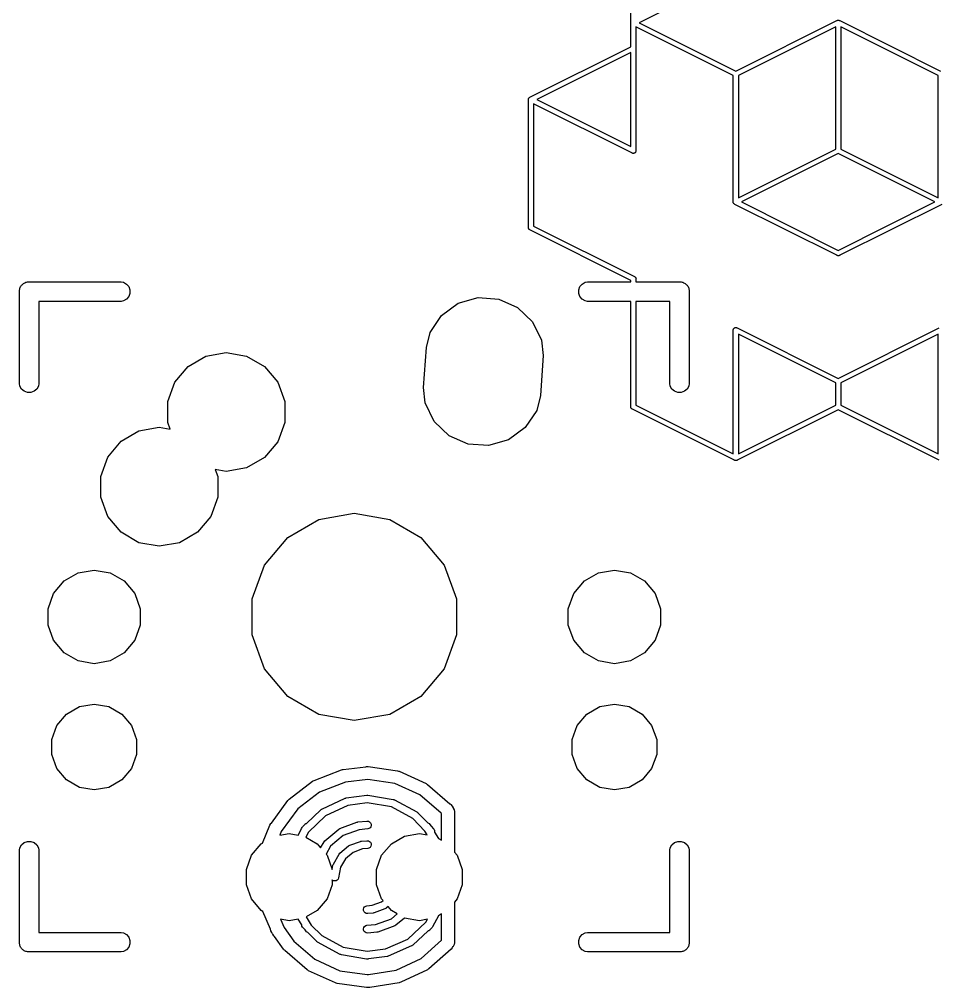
# Model space of a CAD drawing. Extents: x 242.4 to 312.6, y -174.9 to -102.
# Drawn here: x 280.48 to 298.43, y -155.83 to -136.92 of the extents above; entities that cross this region are included whole.
import ezdxf

# ---------------------------------------------------------------- set-up
doc = ezdxf.new("R2010")
doc.units = 0
doc.header["$MEASUREMENT"] = 0
doc.layers.add('BLACK', color=7, linetype='CONTINUOUS')

msp = doc.modelspace()

# ---------------------------------------------------------------- linework, layer by layer
at = {"layer": 'BLACK', "linetype": 'CONTINUOUS'}
for p, q in [((292.42, -136.984), (292.42, -136.081)), ((294.491, -136.035), (292.582, -136.99)), ((292.419, -136.987), (292.42, -136.984)), ((292.42, -136.99), (292.419, -136.987)), ((292.419, -136.993), (292.42, -136.99)), ((292.42, -136.996), (292.419, -136.993)), ((292.42, -137.459), (292.42, -136.996)), ((292.582, -136.99), (294.47, -137.934)), ((294.47, -137.934), (296.441, -136.949)), ((296.441, -136.949), (296.442, -136.948)), ((296.442, -136.948), (296.443, -136.947)), ((296.443, -136.947), (296.445, -136.946)), ((296.445, -136.946), (296.45, -136.944)), ((296.45, -136.944), (296.452, -136.943)), ((296.452, -136.943), (296.453, -136.943)), ((296.453, -136.943), (296.458, -136.941)), ((296.458, -136.941), (296.46, -136.941)), ((296.46, -136.941), (296.461, -136.94)), ((296.461, -136.94), (296.463, -136.94)), ((296.463, -136.94), (296.464, -136.94)), ((296.464, -136.94), (296.47, -136.94)), ((296.47, -136.94), (296.476, -136.94)), ((296.476, -136.94), (296.477, -136.94)), ((296.477, -136.94), (296.479, -136.94)), ((296.479, -136.94), (296.48, -136.941)), ((296.48, -136.941), (296.482, -136.941)), ((296.482, -136.941), (296.487, -136.943)), ((296.487, -136.943), (296.488, -136.943)), ((296.488, -136.943), (296.49, -136.944)), ((296.49, -136.944), (296.495, -136.946)), ((296.495, -136.946), (296.497, -136.947)), ((296.497, -136.947), (296.498, -136.948)), ((296.498, -136.948), (296.499, -136.949)), ((296.499, -136.949), (298.47, -137.934)), ((294.42, -138.021), (292.52, -137.071)), ((292.52, -137.071), (292.52, -137.487)), ((296.42, -137.071), (294.52, -138.021)), ((296.42, -139.459), (296.42, -137.071)), ((298.42, -138.021), (296.52, -137.071)), ((296.52, -137.071), (296.52, -139.459)), ((290.45, -138.444), (292.42, -137.459)), ((292.42, -137.571), (290.582, -138.49)), ((292.42, -139.409), (292.42, -137.571)), ((292.52, -137.487), (292.521, -137.493)), ((292.521, -137.493), (292.52, -137.496)), ((292.52, -137.496), (292.52, -139.484)), ((294.42, -140.484), (294.42, -138.021)), ((294.52, -138.021), (294.52, -140.409)), ((298.42, -140.409), (298.42, -138.021)), ((290.419, -138.487), (290.421, -138.481)), ((290.42, -138.49), (290.419, -138.487)), ((290.419, -138.493), (290.42, -138.49)), ((290.42, -138.496), (290.419, -138.493)), ((290.42, -140.987), (290.42, -138.496)), ((290.421, -138.476), (290.422, -138.474)), ((290.421, -138.481), (290.421, -138.476)), ((290.422, -138.473), (290.423, -138.471)), ((290.422, -138.474), (290.422, -138.473)), ((290.423, -138.47), (290.427, -138.465)), ((290.423, -138.471), (290.423, -138.47)), ((290.427, -138.465), (290.429, -138.46)), ((290.429, -138.46), (290.43, -138.459)), ((290.43, -138.459), (290.431, -138.457)), ((290.431, -138.457), (290.432, -138.456)), ((290.432, -138.456), (290.433, -138.455)), ((290.433, -138.455), (290.438, -138.452)), ((290.438, -138.452), (290.442, -138.448)), ((290.442, -138.448), (290.443, -138.447)), ((290.443, -138.447), (290.445, -138.446)), ((290.445, -138.446), (290.45, -138.444)), ((290.582, -138.49), (292.42, -139.409)), ((292.442, -139.532), (290.52, -138.571)), ((290.52, -138.571), (290.52, -140.959)), ((292.518, -139.507), (292.514, -139.514)), ((292.519, -139.504), (292.518, -139.506)), ((292.518, -139.506), (292.518, -139.507)), ((292.52, -139.494), (292.519, -139.497)), ((292.519, -139.497), (292.519, -139.504)), ((292.52, -139.484), (292.521, -139.487)), ((292.521, -139.487), (292.52, -139.493)), ((292.52, -139.493), (292.52, -139.494)), ((294.52, -140.409), (296.42, -139.459)), ((296.52, -139.459), (298.42, -140.409)), ((292.445, -139.534), (292.442, -139.532)), ((292.45, -139.536), (292.445, -139.534)), ((292.452, -139.537), (292.45, -139.536)), ((292.454, -139.537), (292.452, -139.537)), ((292.461, -139.54), (292.454, -139.537)), ((292.463, -139.54), (292.461, -139.54)), ((292.464, -139.54), (292.463, -139.54)), ((292.471, -139.54), (292.464, -139.54)), ((292.479, -139.54), (292.471, -139.54)), ((292.48, -139.539), (292.479, -139.54)), ((292.482, -139.539), (292.48, -139.539)), ((292.489, -139.536), (292.482, -139.539)), ((292.495, -139.534), (292.489, -139.536)), ((292.497, -139.533), (292.495, -139.534)), ((292.498, -139.532), (292.497, -139.533)), ((292.503, -139.527), (292.498, -139.532)), ((292.509, -139.523), (292.503, -139.527)), ((292.51, -139.521), (292.509, -139.523)), ((292.511, -139.52), (292.51, -139.521)), ((292.514, -139.514), (292.511, -139.52)), ((296.47, -139.546), (294.582, -140.49)), ((298.358, -140.49), (296.47, -139.546)), ((294.419, -140.487), (294.42, -140.484)), ((294.42, -140.49), (294.419, -140.487)), ((294.419, -140.493), (294.42, -140.49)), ((294.421, -140.499), (294.419, -140.493)), ((294.421, -140.504), (294.421, -140.499)), ((294.422, -140.506), (294.421, -140.504)), ((294.422, -140.507), (294.422, -140.506)), ((294.423, -140.509), (294.422, -140.507)), ((294.423, -140.51), (294.423, -140.509)), ((294.427, -140.515), (294.423, -140.51)), ((294.429, -140.52), (294.427, -140.515)), ((294.43, -140.521), (294.429, -140.52)), ((294.431, -140.523), (294.43, -140.521)), ((294.432, -140.524), (294.431, -140.523)), ((294.433, -140.525), (294.432, -140.524)), ((294.438, -140.528), (294.433, -140.525)), ((294.442, -140.532), (294.438, -140.528)), ((294.443, -140.533), (294.442, -140.532)), ((294.445, -140.534), (294.443, -140.533)), ((294.45, -140.536), (294.445, -140.534)), ((296.441, -141.531), (294.45, -140.536)), ((294.582, -140.49), (296.47, -141.434)), ((296.47, -141.434), (298.358, -140.49)), ((298.49, -140.536), (296.499, -141.531)), ((290.419, -140.993), (290.42, -140.987)), ((290.421, -141), (290.419, -140.993)), ((290.422, -141.007), (290.421, -141)), ((290.423, -141.009), (290.422, -141.007)), ((290.423, -141.01), (290.423, -141.009)), ((290.427, -141.016), (290.423, -141.01)), ((290.431, -141.023), (290.427, -141.016)), ((290.52, -140.959), (292.49, -141.944)), ((290.432, -141.024), (290.431, -141.023)), ((290.433, -141.025), (290.432, -141.024)), ((290.439, -141.029), (290.433, -141.025)), ((290.445, -141.034), (290.439, -141.029)), ((290.45, -141.036), (290.445, -141.034)), ((292.42, -142.021), (290.45, -141.036)), ((296.442, -141.532), (296.441, -141.531)), ((296.449, -141.535), (296.442, -141.532)), ((296.452, -141.537), (296.449, -141.535)), ((296.453, -141.537), (296.452, -141.537)), ((296.458, -141.539), (296.453, -141.537)), ((296.461, -141.54), (296.458, -141.539)), ((296.464, -141.54), (296.461, -141.54)), ((296.47, -141.54), (296.464, -141.54)), ((296.476, -141.54), (296.47, -141.54)), ((296.479, -141.54), (296.476, -141.54)), ((296.482, -141.539), (296.479, -141.54)), ((296.487, -141.537), (296.482, -141.539)), ((296.488, -141.537), (296.487, -141.537)), ((296.491, -141.535), (296.488, -141.537)), ((296.498, -141.532), (296.491, -141.535)), ((296.499, -141.531), (296.498, -141.532)), ((292.49, -141.944), (292.495, -141.946)), ((292.495, -141.946), (292.501, -141.951)), ((292.501, -141.951), (292.507, -141.955)), ((292.507, -141.955), (292.508, -141.956)), ((292.508, -141.956), (292.509, -141.957)), ((292.509, -141.957), (292.513, -141.964)), ((292.513, -141.964), (292.517, -141.97)), ((280.497, -142.159), (280.502, -142.143)), ((280.502, -142.143), (280.513, -142.13)), ((280.513, -142.13), (280.522, -142.116)), ((280.522, -142.116), (280.535, -142.105)), ((280.535, -142.105), (280.546, -142.092)), ((280.546, -142.092), (280.56, -142.083)), ((280.56, -142.083), (280.573, -142.072)), ((280.573, -142.072), (280.589, -142.067)), ((280.589, -142.067), (280.604, -142.058)), ((280.604, -142.058), (280.621, -142.055)), ((280.621, -142.055), (280.636, -142.05)), ((280.636, -142.05), (280.653, -142.05)), ((280.653, -142.05), (280.653, -142.049)), ((280.653, -142.049), (282.465, -142.049)), ((282.465, -142.049), (282.514, -142.058)), ((282.514, -142.058), (282.572, -142.092)), ((282.572, -142.092), (282.616, -142.143)), ((282.616, -142.143), (282.638, -142.206)), ((291.402, -142.206), (291.424, -142.143)), ((291.424, -142.143), (291.468, -142.092)), ((291.468, -142.092), (291.526, -142.058)), ((291.526, -142.058), (291.575, -142.049)), ((291.575, -142.049), (292.42, -142.049)), ((292.42, -142.049), (292.42, -142.021)), ((292.517, -141.97), (292.517, -141.971)), ((292.517, -141.971), (292.518, -141.973)), ((292.518, -141.973), (292.519, -141.98)), ((292.519, -141.98), (292.521, -141.987)), ((292.521, -141.987), (292.52, -141.993)), ((292.52, -141.993), (292.52, -142.049)), ((292.52, -142.049), (293.387, -142.049)), ((293.387, -142.049), (293.387, -142.05)), ((293.387, -142.05), (293.404, -142.05)), ((293.404, -142.05), (293.419, -142.055)), ((293.419, -142.055), (293.436, -142.058)), ((293.436, -142.058), (293.451, -142.067)), ((293.451, -142.067), (293.467, -142.072)), ((293.467, -142.072), (293.48, -142.083)), ((293.48, -142.083), (293.494, -142.092)), ((293.494, -142.092), (293.505, -142.105)), ((293.505, -142.105), (293.518, -142.116)), ((293.518, -142.116), (293.527, -142.13)), ((293.527, -142.13), (293.538, -142.143)), ((293.538, -142.143), (293.543, -142.159)), ((280.479, -144.035), (280.48, -142.223)), ((280.48, -142.206), (280.485, -142.191)), ((280.48, -142.223), (280.48, -142.206)), ((280.485, -142.191), (280.488, -142.174)), ((280.488, -142.174), (280.497, -142.159)), ((282.616, -142.337), (282.572, -142.388)), ((282.638, -142.274), (282.616, -142.337)), ((282.638, -142.206), (282.638, -142.274)), ((291.402, -142.274), (291.402, -142.206)), ((291.424, -142.337), (291.402, -142.274)), ((291.468, -142.388), (291.424, -142.337)), ((293.543, -142.159), (293.552, -142.174)), ((293.552, -142.174), (293.555, -142.191)), ((293.555, -142.191), (293.56, -142.206)), ((293.56, -142.206), (293.56, -142.223)), ((293.56, -142.223), (293.56, -142.223)), ((293.56, -142.223), (293.56, -144.035)), ((282.465, -142.43), (280.861, -142.43)), ((280.861, -142.43), (280.861, -144.035)), ((282.514, -142.422), (282.465, -142.43)), ((282.572, -142.388), (282.514, -142.422)), ((288.724, -142.705), (289.05, -142.467)), ((289.05, -142.467), (289.438, -142.356)), ((289.438, -142.356), (289.84, -142.384)), ((289.84, -142.384), (290.208, -142.547)), ((291.526, -142.422), (291.468, -142.388)), ((291.575, -142.43), (291.526, -142.422)), ((292.42, -142.43), (291.575, -142.43)), ((292.42, -144.487), (292.42, -142.43)), ((293.179, -142.43), (292.52, -142.43)), ((292.52, -142.43), (292.52, -144.459)), ((293.18, -144.035), (293.179, -142.43)), ((288.499, -143.039), (288.724, -142.705)), ((290.208, -142.547), (290.498, -142.827)), ((290.498, -142.827), (290.675, -143.189)), ((288.427, -143.332), (288.499, -143.039)), ((294.419, -142.993), (294.42, -142.987)), ((294.42, -142.996), (294.419, -142.993)), ((294.42, -142.986), (294.421, -142.983)), ((294.42, -142.987), (294.42, -142.986)), ((294.42, -145.409), (294.42, -142.996)), ((294.421, -142.976), (294.422, -142.974)), ((294.421, -142.983), (294.421, -142.976)), ((294.422, -142.973), (294.426, -142.966)), ((294.422, -142.974), (294.422, -142.973)), ((294.426, -142.966), (294.429, -142.96)), ((294.429, -142.96), (294.43, -142.959)), ((294.43, -142.959), (294.431, -142.957)), ((294.431, -142.957), (294.437, -142.953)), ((294.437, -142.953), (294.442, -142.948)), ((294.442, -142.948), (294.443, -142.947)), ((294.443, -142.947), (294.445, -142.946)), ((294.445, -142.946), (294.451, -142.944)), ((294.451, -142.944), (294.458, -142.941)), ((294.458, -142.941), (294.46, -142.941)), ((294.46, -142.941), (294.461, -142.94)), ((294.461, -142.94), (294.469, -142.94)), ((294.469, -142.94), (294.476, -142.94)), ((294.476, -142.94), (294.477, -142.94)), ((294.477, -142.94), (294.479, -142.94)), ((294.479, -142.94), (294.486, -142.943)), ((294.486, -142.943), (294.488, -142.943)), ((294.488, -142.943), (294.49, -142.944)), ((294.49, -142.944), (294.495, -142.946)), ((294.495, -142.946), (294.498, -142.948)), ((294.498, -142.948), (296.47, -143.934)), ((296.42, -144.021), (294.52, -143.071)), ((294.52, -143.071), (294.52, -145.409)), ((296.47, -143.934), (298.442, -142.948)), ((298.42, -143.071), (296.52, -144.021)), ((298.42, -145.409), (298.42, -143.071)), ((290.675, -143.189), (290.707, -143.489)), ((284.123, -143.499), (284.52, -143.429)), ((284.52, -143.429), (284.917, -143.499)), ((288.373, -144.111), (288.427, -143.332)), ((283.774, -143.701), (284.123, -143.499)), ((284.917, -143.499), (285.266, -143.701)), ((290.707, -143.489), (290.653, -144.268)), ((283.515, -144.01), (283.774, -143.701)), ((285.266, -143.701), (285.525, -144.01)), ((280.488, -144.084), (280.479, -144.035)), ((280.861, -144.035), (280.852, -144.084)), ((283.377, -144.388), (283.515, -144.01)), ((285.525, -144.01), (285.663, -144.388)), ((293.188, -144.084), (293.18, -144.035)), ((293.56, -144.035), (293.552, -144.084)), ((296.42, -144.459), (296.42, -144.021)), ((296.52, -144.021), (296.52, -144.459)), ((280.522, -144.142), (280.488, -144.084)), ((280.573, -144.186), (280.522, -144.142)), ((280.636, -144.208), (280.573, -144.186)), ((280.704, -144.208), (280.636, -144.208)), ((280.767, -144.186), (280.704, -144.208)), ((280.818, -144.142), (280.767, -144.186)), ((280.852, -144.084), (280.818, -144.142)), ((288.405, -144.411), (288.373, -144.111)), ((293.222, -144.142), (293.188, -144.084)), ((293.273, -144.186), (293.222, -144.142)), ((293.336, -144.208), (293.273, -144.186)), ((293.404, -144.208), (293.336, -144.208)), ((293.467, -144.186), (293.404, -144.208)), ((293.518, -144.142), (293.467, -144.186)), ((293.552, -144.084), (293.518, -144.142)), ((283.377, -144.792), (283.377, -144.388)), ((285.663, -144.388), (285.663, -144.792)), ((288.582, -144.773), (288.405, -144.411)), ((290.653, -144.268), (290.581, -144.561)), ((290.581, -144.561), (290.356, -144.895)), ((292.419, -144.493), (292.42, -144.487)), ((292.421, -144.5), (292.419, -144.493)), ((292.422, -144.507), (292.421, -144.5)), ((292.423, -144.509), (292.422, -144.507)), ((292.423, -144.51), (292.423, -144.509)), ((292.427, -144.516), (292.423, -144.51)), ((292.431, -144.523), (292.427, -144.516)), ((292.432, -144.524), (292.431, -144.523)), ((292.433, -144.525), (292.432, -144.524)), ((292.439, -144.529), (292.433, -144.525)), ((292.445, -144.534), (292.439, -144.529)), ((292.45, -144.536), (292.445, -144.534)), ((294.441, -145.531), (292.45, -144.536)), ((292.52, -144.459), (294.42, -145.409)), ((296.47, -144.546), (294.499, -145.531)), ((294.52, -145.409), (296.42, -144.459)), ((298.441, -145.531), (296.47, -144.546)), ((296.52, -144.459), (298.42, -145.409)), ((283.426, -144.928), (283.377, -144.792)), ((285.663, -144.792), (285.525, -145.17)), ((288.872, -145.053), (288.582, -144.773)), ((282.464, -145.161), (282.813, -144.959)), ((282.813, -144.959), (283.21, -144.889)), ((283.21, -144.889), (283.426, -144.928)), ((290.356, -144.895), (290.03, -145.133)), ((282.205, -145.47), (282.464, -145.161)), ((285.525, -145.17), (285.266, -145.479)), ((289.24, -145.216), (288.872, -145.053)), ((290.03, -145.133), (289.642, -145.244)), ((289.642, -145.244), (289.24, -145.216)), ((282.067, -145.848), (282.205, -145.47)), ((285.266, -145.479), (284.917, -145.681)), ((294.442, -145.532), (294.441, -145.531)), ((294.443, -145.533), (294.442, -145.532)), ((294.445, -145.534), (294.443, -145.533)), ((294.45, -145.536), (294.445, -145.534)), ((294.452, -145.537), (294.45, -145.536)), ((294.453, -145.537), (294.452, -145.537)), ((294.458, -145.539), (294.453, -145.537)), ((294.46, -145.539), (294.458, -145.539)), ((294.461, -145.54), (294.46, -145.539)), ((294.463, -145.54), (294.461, -145.54)), ((294.464, -145.54), (294.463, -145.54)), ((294.47, -145.54), (294.464, -145.54)), ((294.476, -145.54), (294.47, -145.54)), ((294.477, -145.54), (294.476, -145.54)), ((294.479, -145.54), (294.477, -145.54)), ((294.48, -145.539), (294.479, -145.54)), ((294.482, -145.539), (294.48, -145.539)), ((294.487, -145.537), (294.482, -145.539)), ((294.488, -145.537), (294.487, -145.537)), ((294.49, -145.536), (294.488, -145.537)), ((294.495, -145.534), (294.49, -145.536)), ((294.497, -145.533), (294.495, -145.534)), ((294.498, -145.532), (294.497, -145.533)), ((294.499, -145.531), (294.498, -145.532)), ((284.52, -145.751), (284.303, -145.712)), ((284.303, -145.712), (284.353, -145.848)), ((284.917, -145.681), (284.52, -145.751)), ((282.067, -146.252), (282.067, -145.848)), ((284.353, -145.848), (284.353, -146.252)), ((282.205, -146.63), (282.067, -146.252)), ((284.353, -146.252), (284.215, -146.63)), ((282.464, -146.939), (282.205, -146.63)), ((284.215, -146.63), (283.956, -146.939)), ((285.719, -147.039), (286.328, -146.687)), ((286.328, -146.687), (287.02, -146.565)), ((287.02, -146.565), (287.712, -146.687)), ((287.712, -146.687), (288.321, -147.039)), ((282.813, -147.141), (282.464, -146.939)), ((283.956, -146.939), (283.607, -147.141)), ((285.267, -147.578), (285.719, -147.039)), ((288.321, -147.039), (288.773, -147.578)), ((283.21, -147.211), (282.813, -147.141)), ((283.607, -147.141), (283.21, -147.211)), ((285.026, -148.238), (285.267, -147.578)), ((288.773, -147.578), (289.014, -148.238)), ((281.352, -147.889), (281.627, -147.73)), ((281.627, -147.73), (281.94, -147.675)), ((281.94, -147.675), (282.253, -147.73)), ((282.253, -147.73), (282.528, -147.889)), ((291.512, -147.889), (291.787, -147.73)), ((291.787, -147.73), (292.1, -147.675)), ((292.1, -147.675), (292.413, -147.73)), ((292.413, -147.73), (292.688, -147.889)), ((281.148, -148.133), (281.352, -147.889)), ((282.528, -147.889), (282.732, -148.133)), ((291.308, -148.133), (291.512, -147.889)), ((292.688, -147.889), (292.892, -148.133)), ((281.039, -148.431), (281.148, -148.133)), ((282.732, -148.133), (282.841, -148.431)), ((291.199, -148.431), (291.308, -148.133)), ((292.892, -148.133), (293.001, -148.431)), ((285.026, -148.942), (285.026, -148.238)), ((289.014, -148.238), (289.014, -148.942)), ((281.039, -148.749), (281.039, -148.431)), ((282.841, -148.431), (282.841, -148.749)), ((291.199, -148.749), (291.199, -148.431)), ((293.001, -148.431), (293.001, -148.749)), ((281.148, -149.047), (281.039, -148.749)), ((282.841, -148.749), (282.732, -149.047)), ((291.308, -149.047), (291.199, -148.749)), ((293.001, -148.749), (292.892, -149.047)), ((285.267, -149.602), (285.026, -148.942)), ((289.014, -148.942), (288.773, -149.602)), ((281.352, -149.291), (281.148, -149.047)), ((282.732, -149.047), (282.528, -149.291)), ((291.512, -149.291), (291.308, -149.047)), ((292.892, -149.047), (292.688, -149.291)), ((281.627, -149.45), (281.352, -149.291)), ((282.528, -149.291), (282.253, -149.45)), ((291.787, -149.45), (291.512, -149.291)), ((292.688, -149.291), (292.413, -149.45)), ((281.94, -149.505), (281.627, -149.45)), ((282.253, -149.45), (281.94, -149.505)), ((292.1, -149.505), (291.787, -149.45)), ((292.413, -149.45), (292.1, -149.505)), ((285.719, -150.141), (285.267, -149.602)), ((288.773, -149.602), (288.321, -150.141)), ((286.328, -150.493), (285.719, -150.141)), ((288.321, -150.141), (287.712, -150.493)), ((281.401, -150.488), (281.653, -150.342)), ((281.653, -150.342), (281.94, -150.292)), ((281.94, -150.292), (282.227, -150.342)), ((282.227, -150.342), (282.479, -150.488)), ((291.561, -150.488), (291.813, -150.342)), ((291.813, -150.342), (292.1, -150.292)), ((292.1, -150.292), (292.387, -150.342)), ((292.387, -150.342), (292.639, -150.488)), ((281.214, -150.711), (281.401, -150.488)), ((282.479, -150.488), (282.666, -150.711)), ((287.02, -150.615), (286.328, -150.493)), ((287.712, -150.493), (287.02, -150.615)), ((291.374, -150.711), (291.561, -150.488)), ((292.639, -150.488), (292.826, -150.711)), ((281.114, -150.984), (281.214, -150.711)), ((282.666, -150.711), (282.765, -150.984)), ((291.274, -150.984), (291.374, -150.711)), ((292.826, -150.711), (292.925, -150.984)), ((281.114, -151.276), (281.114, -150.984)), ((282.765, -150.984), (282.765, -151.276)), ((291.274, -151.276), (291.274, -150.984)), ((292.925, -150.984), (292.925, -151.276)), ((281.214, -151.549), (281.114, -151.276)), ((282.765, -151.276), (282.666, -151.549)), ((291.374, -151.549), (291.274, -151.276)), ((292.925, -151.276), (292.826, -151.549)), ((281.401, -151.772), (281.214, -151.549)), ((282.666, -151.549), (282.479, -151.772)), ((286.234, -151.782), (286.771, -151.574)), ((286.771, -151.574), (286.772, -151.574)), ((286.772, -151.574), (286.787, -151.571)), ((286.787, -151.571), (286.802, -151.567)), ((286.802, -151.567), (287.243, -151.516)), ((287.243, -151.516), (287.256, -151.512)), ((287.256, -151.512), (287.292, -151.512)), ((287.292, -151.512), (287.862, -151.594)), ((287.862, -151.594), (287.864, -151.594)), ((287.864, -151.594), (287.88, -151.599)), ((287.88, -151.599), (287.897, -151.604)), ((287.897, -151.604), (288.421, -151.843)), ((291.561, -151.772), (291.374, -151.549)), ((292.826, -151.549), (292.639, -151.772)), ((281.653, -151.918), (281.401, -151.772)), ((282.479, -151.772), (282.227, -151.918)), ((286.204, -151.799), (286.219, -151.791)), ((286.219, -151.791), (286.234, -151.782)), ((287.282, -151.767), (286.847, -151.817)), ((287.808, -151.843), (287.282, -151.767)), ((291.813, -151.918), (291.561, -151.772)), ((292.639, -151.772), (292.387, -151.918)), ((281.94, -151.968), (281.653, -151.918)), ((282.227, -151.918), (281.94, -151.968)), ((285.746, -152.15), (286.203, -151.8)), ((286.203, -151.8), (286.204, -151.799)), ((286.847, -151.817), (286.343, -152.012)), ((288.3, -152.066), (287.808, -151.843)), ((288.421, -151.843), (288.423, -151.843)), ((288.423, -151.843), (288.437, -151.853)), ((288.437, -151.853), (288.452, -151.862)), ((288.452, -151.862), (288.888, -152.238)), ((292.1, -151.968), (291.813, -151.918)), ((292.387, -151.918), (292.1, -151.968)), ((285.722, -152.174), (285.734, -152.162)), ((285.734, -152.162), (285.746, -152.15)), ((286.343, -152.012), (285.915, -152.34)), ((286.385, -152.341), (286.839, -152.131)), ((286.839, -152.131), (286.852, -152.127)), ((286.852, -152.127), (286.856, -152.126)), ((286.856, -152.126), (286.861, -152.125)), ((286.861, -152.125), (287.263, -152.07)), ((287.263, -152.07), (287.276, -152.07)), ((287.276, -152.07), (287.281, -152.071)), ((287.281, -152.071), (287.287, -152.071)), ((287.287, -152.071), (287.78, -152.153)), ((287.78, -152.153), (287.793, -152.156)), ((287.793, -152.156), (287.798, -152.159)), ((287.798, -152.159), (287.804, -152.161)), ((287.804, -152.161), (288.244, -152.399)), ((288.715, -152.424), (288.3, -152.066)), ((285.4, -152.614), (285.721, -152.176)), ((285.915, -152.34), (285.591, -152.783)), ((285.721, -152.176), (285.722, -152.174)), ((286.085, -152.622), (286.364, -152.355)), ((286.364, -152.355), (286.374, -152.347)), ((286.364, -152.355), (286.364, -152.355)), ((286.364, -152.355), (286.364, -152.355)), ((286.374, -152.347), (286.38, -152.344)), ((286.38, -152.344), (286.385, -152.341)), ((286.893, -152.274), (286.46, -152.474)), ((287.272, -152.223), (286.893, -152.274)), ((287.743, -152.301), (287.272, -152.223)), ((288.161, -152.527), (287.743, -152.301)), ((288.888, -152.238), (288.889, -152.239)), ((288.889, -152.239), (288.895, -152.246)), ((288.895, -152.246), (288.902, -152.252)), ((288.902, -152.252), (288.929, -152.284)), ((288.929, -152.284), (288.93, -152.285)), ((288.93, -152.285), (288.949, -152.316)), ((288.949, -152.316), (288.952, -152.324)), ((288.952, -152.324), (288.97, -152.356)), ((288.97, -152.356), (288.976, -152.389)), ((286.46, -152.474), (286.125, -152.794)), ((288.396, -152.771), (288.161, -152.527)), ((288.244, -152.399), (288.255, -152.406)), ((288.255, -152.406), (288.259, -152.41)), ((288.259, -152.41), (288.263, -152.413)), ((288.263, -152.413), (288.449, -152.607)), ((288.722, -152.432), (288.715, -152.424)), ((288.722, -152.951), (288.722, -152.432)), ((288.976, -152.389), (288.976, -153.183)), ((285.225, -153.005), (285.367, -152.658)), ((285.367, -152.658), (285.368, -152.657)), ((285.368, -152.657), (285.387, -152.626)), ((285.387, -152.626), (285.4, -152.614)), ((285.981, -152.741), (285.987, -152.721)), ((285.987, -152.721), (286.002, -152.7)), ((286.002, -152.7), (286.003, -152.7)), ((286.003, -152.7), (286.01, -152.689)), ((286.003, -152.7), (286.003, -152.7)), ((286.01, -152.688), (286.044, -152.647)), ((286.01, -152.689), (286.01, -152.688)), ((286.01, -152.689), (286.01, -152.689)), ((286.044, -152.647), (286.053, -152.637)), ((286.053, -152.637), (286.074, -152.624)), ((286.074, -152.624), (286.085, -152.622)), ((286.447, -152.959), (286.717, -152.732)), ((286.717, -152.732), (286.74, -152.719)), ((286.717, -152.732), (286.717, -152.732)), ((286.74, -152.719), (287.072, -152.598)), ((287.072, -152.598), (287.081, -152.596)), ((287.081, -152.596), (287.091, -152.594)), ((287.091, -152.594), (287.267, -152.578)), ((287.281, -152.73), (287.114, -152.744)), ((287.267, -152.578), (287.294, -152.58)), ((287.306, -152.723), (287.281, -152.73)), ((287.294, -152.58), (287.318, -152.592)), ((287.328, -152.708), (287.306, -152.723)), ((287.318, -152.592), (287.336, -152.61)), ((287.343, -152.686), (287.328, -152.708)), ((287.336, -152.61), (287.348, -152.634)), ((287.35, -152.661), (287.343, -152.686)), ((287.348, -152.634), (287.35, -152.661)), ((288.449, -152.607), (288.457, -152.608)), ((288.457, -152.608), (288.479, -152.621)), ((288.479, -152.621), (288.495, -152.64)), ((288.495, -152.64), (288.518, -152.678)), ((288.518, -152.678), (288.568, -152.73)), ((288.568, -152.73), (288.576, -152.74)), ((288.576, -152.74), (288.587, -152.763)), ((285.591, -152.783), (285.563, -152.852)), ((285.563, -152.852), (285.75, -152.819)), ((285.75, -152.819), (285.922, -152.849)), ((285.922, -152.849), (285.981, -152.741)), ((286.125, -152.794), (286.074, -152.889)), ((286.074, -152.889), (286.297, -153.018)), ((286.805, -152.857), (286.555, -153.067)), ((287.114, -152.744), (286.805, -152.857)), ((287.743, -153.018), (287.999, -152.87)), ((287.999, -152.87), (288.29, -152.819)), ((288.29, -152.819), (288.441, -152.846)), ((288.441, -152.846), (288.396, -152.771)), ((288.587, -152.763), (288.589, -152.788)), ((288.589, -152.788), (288.588, -152.794)), ((288.588, -152.794), (288.662, -152.917)), ((288.662, -152.917), (288.722, -152.951)), ((280.48, -153.145), (280.488, -153.096)), ((280.488, -153.096), (280.522, -153.038)), ((280.522, -153.038), (280.573, -152.994)), ((280.573, -152.994), (280.636, -152.972)), ((280.636, -152.972), (280.704, -152.972)), ((280.704, -152.972), (280.767, -152.994)), ((280.767, -152.994), (280.818, -153.038)), ((280.818, -153.038), (280.852, -153.096)), ((280.852, -153.096), (280.861, -153.145)), ((285.013, -153.244), (285.203, -153.018)), ((285.203, -153.018), (285.225, -153.005)), ((286.297, -153.018), (286.362, -153.096)), ((286.362, -153.096), (286.43, -152.979)), ((286.43, -152.979), (286.447, -152.959)), ((286.43, -152.979), (286.43, -152.979)), ((286.555, -153.067), (286.467, -153.22)), ((286.739, -153.203), (286.908, -153.062)), ((286.908, -153.062), (286.93, -153.048)), ((286.908, -153.062), (286.908, -153.062)), ((286.93, -153.048), (287.138, -152.973)), ((287.138, -152.973), (287.147, -152.971)), ((287.147, -152.971), (287.157, -152.969)), ((287.157, -152.969), (287.267, -152.959)), ((287.281, -153.111), (287.18, -153.12)), ((287.267, -152.959), (287.294, -152.961)), ((287.306, -153.104), (287.281, -153.111)), ((287.294, -152.961), (287.318, -152.973)), ((287.328, -153.089), (287.306, -153.104)), ((287.318, -152.973), (287.336, -152.991)), ((287.343, -153.067), (287.328, -153.089)), ((287.336, -152.991), (287.348, -153.015)), ((287.35, -153.042), (287.343, -153.067)), ((287.348, -153.015), (287.35, -153.042)), ((287.553, -153.244), (287.743, -153.018)), ((293.179, -153.145), (293.188, -153.096)), ((293.188, -153.096), (293.222, -153.038)), ((293.222, -153.038), (293.273, -152.994)), ((293.273, -152.994), (293.336, -152.972)), ((293.336, -152.972), (293.404, -152.972)), ((293.404, -152.972), (293.467, -152.994)), ((293.467, -152.994), (293.518, -153.038)), ((293.518, -153.038), (293.552, -153.096)), ((293.552, -153.096), (293.56, -153.145)), ((280.479, -154.957), (280.48, -153.145)), ((280.861, -153.145), (280.861, -154.749)), ((284.912, -153.522), (285.013, -153.244)), ((286.467, -153.22), (286.487, -153.244)), ((286.487, -153.244), (286.588, -153.521)), ((286.611, -153.415), (286.722, -153.224)), ((286.722, -153.224), (286.739, -153.203)), ((286.739, -153.203), (286.739, -153.203)), ((286.995, -153.187), (286.847, -153.312)), ((287.18, -153.12), (286.995, -153.187)), ((287.452, -153.522), (287.553, -153.244)), ((288.976, -153.183), (289.027, -153.244)), ((289.027, -153.244), (289.128, -153.522)), ((293.18, -154.749), (293.179, -153.145)), ((293.56, -153.145), (293.56, -154.957)), ((286.588, -153.521), (286.602, -153.44)), ((286.602, -153.44), (286.607, -153.427)), ((286.602, -153.44), (286.602, -153.44)), ((286.607, -153.427), (286.611, -153.415)), ((286.611, -153.415), (286.611, -153.415)), ((286.75, -153.479), (286.714, -153.683)), ((286.847, -153.312), (286.75, -153.479)), ((284.912, -153.818), (284.912, -153.522)), ((286.714, -153.683), (286.705, -153.708)), ((287.452, -153.818), (287.452, -153.522)), ((289.128, -153.522), (289.128, -153.818)), ((285.013, -154.096), (284.912, -153.818)), ((286.588, -153.818), (286.487, -154.096)), ((286.59, -153.728), (286.588, -153.726)), ((286.588, -153.726), (286.588, -153.818)), ((286.613, -153.742), (286.59, -153.728)), ((286.639, -153.746), (286.613, -153.742)), ((286.665, -153.742), (286.639, -153.746)), ((286.688, -153.728), (286.665, -153.742)), ((286.705, -153.708), (286.688, -153.728)), ((287.553, -154.096), (287.452, -153.818)), ((289.128, -153.818), (289.027, -154.096)), ((285.203, -154.322), (285.013, -154.096)), ((286.487, -154.096), (286.297, -154.322)), ((287.205, -154.273), (287.22, -154.251)), ((287.22, -154.251), (287.242, -154.236)), ((287.242, -154.236), (287.267, -154.229)), ((287.267, -154.229), (287.368, -154.22)), ((287.368, -154.22), (287.553, -154.153)), ((287.581, -154.129), (287.553, -154.096)), ((287.553, -154.153), (287.581, -154.129)), ((287.679, -154.246), (287.64, -154.278)), ((287.743, -154.322), (287.679, -154.246)), ((289.027, -154.096), (288.976, -154.157)), ((288.976, -154.157), (288.976, -154.951)), ((285.235, -154.341), (285.203, -154.322)), ((285.384, -154.684), (285.235, -154.341)), ((286.297, -154.322), (286.079, -154.448)), ((287.198, -154.298), (287.205, -154.273)), ((287.2, -154.325), (287.198, -154.298)), ((287.212, -154.349), (287.2, -154.325)), ((287.23, -154.367), (287.212, -154.349)), ((287.254, -154.379), (287.23, -154.367)), ((287.281, -154.381), (287.254, -154.379)), ((287.391, -154.371), (287.281, -154.381)), ((287.401, -154.369), (287.391, -154.371)), ((287.41, -154.367), (287.401, -154.369)), ((287.618, -154.292), (287.41, -154.367)), ((287.634, -154.282), (287.618, -154.292)), ((287.618, -154.292), (287.618, -154.292)), ((287.64, -154.278), (287.634, -154.282)), ((287.64, -154.278), (287.64, -154.278)), ((287.857, -154.388), (287.743, -154.322)), ((287.743, -154.483), (287.857, -154.388)), ((288.663, -154.423), (288.545, -154.64)), ((288.722, -154.389), (288.663, -154.423)), ((288.722, -154.901), (288.722, -154.389)), ((285.75, -154.521), (285.577, -154.491)), ((285.577, -154.491), (285.647, -154.653)), ((285.926, -154.49), (285.75, -154.521)), ((285.996, -154.601), (285.926, -154.49)), ((285.995, -154.603), (285.996, -154.601)), ((285.998, -154.627), (285.995, -154.603)), ((286.009, -154.65), (285.998, -154.627)), ((286.079, -154.448), (286.179, -154.606)), ((286.179, -154.606), (286.386, -154.812)), ((287.22, -154.632), (287.242, -154.617)), ((287.242, -154.617), (287.267, -154.61)), ((287.267, -154.61), (287.434, -154.596)), ((287.434, -154.596), (287.743, -154.483)), ((287.808, -154.621), (287.476, -154.742)), ((287.828, -154.61), (287.808, -154.621)), ((287.808, -154.621), (287.808, -154.621)), ((287.831, -154.608), (287.828, -154.61)), ((287.997, -154.469), (287.831, -154.608)), ((287.831, -154.608), (287.831, -154.608)), ((287.999, -154.47), (287.997, -154.469)), ((288.29, -154.521), (287.999, -154.47)), ((288.066, -154.879), (288.419, -154.553)), ((288.452, -154.493), (288.29, -154.521)), ((288.419, -154.553), (288.452, -154.493)), ((280.861, -154.749), (282.465, -154.749)), ((282.465, -154.749), (282.514, -154.758)), ((282.514, -154.758), (282.572, -154.792)), ((282.572, -154.792), (282.616, -154.843)), ((285.384, -154.685), (285.384, -154.684)), ((285.39, -154.72), (285.384, -154.685)), ((285.406, -154.752), (285.39, -154.72)), ((285.407, -154.754), (285.406, -154.752)), ((285.425, -154.778), (285.407, -154.754)), ((285.428, -154.785), (285.425, -154.778)), ((285.447, -154.815), (285.428, -154.785)), ((285.46, -154.827), (285.447, -154.815)), ((285.647, -154.653), (285.837, -154.92)), ((286.018, -154.66), (286.009, -154.65)), ((286.059, -154.701), (286.018, -154.66)), ((286.072, -154.721), (286.059, -154.701)), ((286.088, -154.74), (286.072, -154.721)), ((286.11, -154.753), (286.088, -154.74)), ((286.286, -154.928), (286.11, -154.753)), ((286.11, -154.753), (286.11, -154.753)), ((286.386, -154.812), (286.805, -155.039)), ((287.198, -154.679), (287.205, -154.654)), ((287.2, -154.706), (287.198, -154.679)), ((287.212, -154.73), (287.2, -154.706)), ((287.205, -154.654), (287.22, -154.632)), ((287.23, -154.748), (287.212, -154.73)), ((287.254, -154.76), (287.23, -154.748)), ((287.281, -154.762), (287.254, -154.76)), ((287.457, -154.746), (287.281, -154.762)), ((287.467, -154.744), (287.457, -154.746)), ((287.476, -154.742), (287.467, -154.744)), ((288.465, -154.718), (288.16, -155)), ((288.474, -154.716), (288.465, -154.718)), ((288.495, -154.703), (288.474, -154.716)), ((288.504, -154.693), (288.495, -154.703)), ((288.538, -154.652), (288.504, -154.693)), ((288.545, -154.64), (288.538, -154.651)), ((288.538, -154.651), (288.538, -154.651)), ((288.538, -154.651), (288.538, -154.652)), ((291.424, -154.843), (291.468, -154.792)), ((291.468, -154.792), (291.526, -154.758)), ((291.526, -154.758), (291.575, -154.749)), ((291.575, -154.749), (293.18, -154.749)), ((280.48, -154.957), (280.479, -154.957)), ((280.48, -154.974), (280.48, -154.957)), ((280.485, -154.989), (280.48, -154.974)), ((280.488, -155.006), (280.485, -154.989)), ((280.497, -155.021), (280.488, -155.006)), ((282.616, -154.843), (282.638, -154.906)), ((282.638, -154.974), (282.616, -155.037)), ((282.638, -154.906), (282.638, -154.974)), ((285.639, -155.079), (285.46, -154.827)), ((285.837, -154.92), (286.248, -155.274)), ((286.29, -154.931), (286.286, -154.928)), ((286.293, -154.934), (286.29, -154.931)), ((286.304, -154.941), (286.293, -154.934)), ((286.744, -155.179), (286.304, -154.941)), ((287.63, -155.071), (288.066, -154.879)), ((288.149, -155.008), (288.144, -155.01)), ((288.16, -155), (288.149, -155.008)), ((288.16, -155), (288.16, -155)), ((288.16, -155), (288.16, -155)), ((288.323, -155.256), (288.722, -154.901)), ((288.97, -154.984), (288.948, -155.023)), ((288.976, -154.951), (288.97, -154.984)), ((291.402, -154.906), (291.424, -154.843)), ((291.402, -154.974), (291.402, -154.906)), ((291.424, -155.037), (291.402, -154.974)), ((293.552, -155.006), (293.543, -155.021)), ((293.555, -154.989), (293.552, -155.006)), ((293.56, -154.974), (293.555, -154.989)), ((293.56, -154.957), (293.56, -154.957)), ((293.56, -154.957), (293.56, -154.974)), ((280.502, -155.037), (280.497, -155.021)), ((280.513, -155.05), (280.502, -155.037)), ((280.522, -155.064), (280.513, -155.05)), ((280.535, -155.075), (280.522, -155.064)), ((280.546, -155.088), (280.535, -155.075)), ((280.56, -155.097), (280.546, -155.088)), ((280.573, -155.108), (280.56, -155.097)), ((280.589, -155.113), (280.573, -155.108)), ((280.604, -155.122), (280.589, -155.113)), ((280.621, -155.125), (280.604, -155.122)), ((280.636, -155.13), (280.621, -155.125)), ((280.653, -155.13), (280.636, -155.13)), ((282.465, -155.13), (280.653, -155.13)), ((280.653, -155.13), (280.653, -155.13)), ((282.514, -155.122), (282.465, -155.13)), ((282.572, -155.088), (282.514, -155.122)), ((282.616, -155.037), (282.572, -155.088)), ((285.649, -155.09), (285.639, -155.079)), ((285.659, -155.101), (285.649, -155.09)), ((285.66, -155.102), (285.659, -155.101)), ((286.096, -155.478), (285.66, -155.102)), ((286.75, -155.181), (286.744, -155.179)), ((286.755, -155.184), (286.75, -155.181)), ((286.768, -155.187), (286.755, -155.184)), ((287.261, -155.269), (286.768, -155.187)), ((286.805, -155.039), (287.27, -155.116)), ((287.27, -155.116), (287.63, -155.071)), ((288.139, -155.013), (287.681, -155.215)), ((288.144, -155.01), (288.139, -155.013)), ((288.908, -155.076), (288.478, -155.458)), ((288.931, -155.048), (288.908, -155.076)), ((288.939, -155.03), (288.931, -155.048)), ((288.948, -155.023), (288.939, -155.03)), ((291.468, -155.088), (291.424, -155.037)), ((291.526, -155.122), (291.468, -155.088)), ((291.575, -155.13), (291.526, -155.122)), ((293.387, -155.13), (291.575, -155.13)), ((293.404, -155.13), (293.387, -155.13)), ((293.387, -155.13), (293.387, -155.13)), ((293.419, -155.125), (293.404, -155.13)), ((293.436, -155.122), (293.419, -155.125)), ((293.451, -155.113), (293.436, -155.122)), ((293.467, -155.108), (293.451, -155.113)), ((293.48, -155.097), (293.467, -155.108)), ((293.494, -155.088), (293.48, -155.097)), ((293.505, -155.075), (293.494, -155.088)), ((293.518, -155.064), (293.505, -155.075)), ((293.527, -155.05), (293.518, -155.064)), ((293.538, -155.037), (293.527, -155.05)), ((293.543, -155.021), (293.538, -155.037)), ((286.248, -155.274), (286.74, -155.497)), ((287.287, -155.269), (287.261, -155.269)), ((287.294, -155.267), (287.287, -155.269)), ((287.66, -155.221), (287.294, -155.267)), ((287.664, -155.219), (287.66, -155.221)), ((287.669, -155.219), (287.664, -155.219)), ((287.681, -155.215), (287.669, -155.219)), ((287.835, -155.486), (288.323, -155.256)), ((286.111, -155.487), (286.096, -155.478)), ((286.125, -155.497), (286.111, -155.487)), ((286.127, -155.497), (286.125, -155.497)), ((286.651, -155.736), (286.127, -155.497)), ((286.74, -155.497), (287.27, -155.573)), ((287.27, -155.573), (287.276, -155.572)), ((287.276, -155.572), (287.294, -155.572)), ((287.294, -155.572), (287.835, -155.486)), ((288.448, -155.478), (287.927, -155.724)), ((288.462, -155.468), (288.448, -155.478)), ((288.476, -155.459), (288.462, -155.468)), ((288.478, -155.458), (288.476, -155.459)), ((286.668, -155.741), (286.651, -155.736)), ((286.684, -155.746), (286.668, -155.741)), ((286.686, -155.746), (286.684, -155.746)), ((287.256, -155.828), (286.686, -155.746)), ((287.893, -155.734), (287.325, -155.825)), ((287.91, -155.729), (287.893, -155.734)), ((287.926, -155.724), (287.91, -155.729)), ((287.927, -155.724), (287.926, -155.724)), ((287.292, -155.828), (287.256, -155.828)), ((287.297, -155.826), (287.292, -155.828)), ((287.306, -155.826), (287.297, -155.826)), ((287.315, -155.825), (287.306, -155.826)), ((287.323, -155.825), (287.315, -155.825)), ((287.325, -155.825), (287.323, -155.825))]:
    msp.add_line(p, q, dxfattribs=at)

doc.saveas('drawing.dxf')
